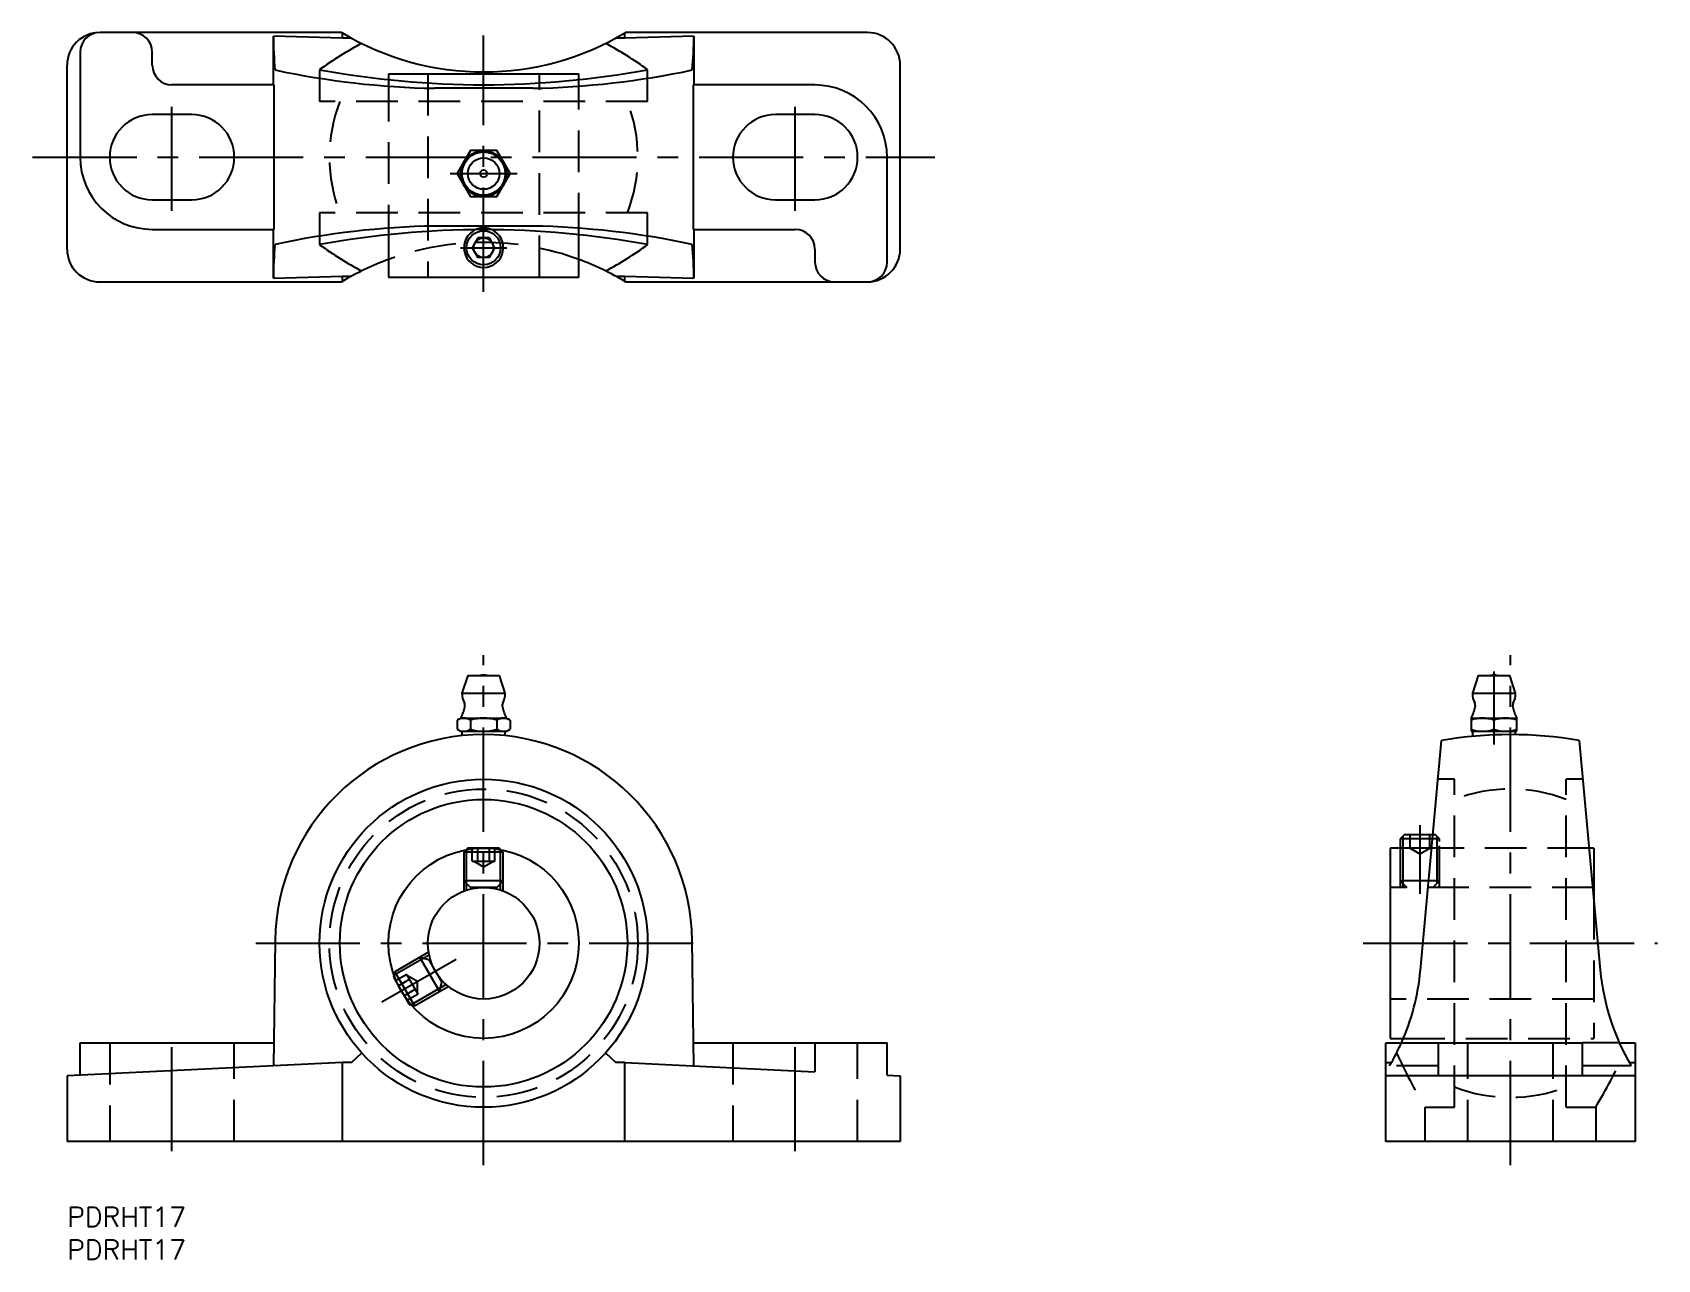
# Model space of a CAD drawing. Extents: x -5 to 242, y -8 to 179.
import ezdxf

# ---------------------------------------------------------------- set-up
doc = ezdxf.new("R2010")
doc.units = 0
doc.header["$LTSCALE"] = 0.5
doc.linetypes.add('CENTER', pattern=[50.8, 31.75, -6.35, 6.35, -6.35])
doc.linetypes.add('DASHED', pattern=[19.05, 12.7, -6.35])
for name, color, linetype in [('MSM_CENTER', 1, 'CENTER'), ('MSM_CONTINUOUS', 7, 'CONTINUOUS'), ('MSM_DASHED', 4, 'DASHED'), ('MSM_NARROW', 5, 'CONTINUOUS'), ('MSM_PART_NUMBER', 7, 'CONTINUOUS')]:
    doc.layers.add(name, color=color, linetype=linetype)
doc.styles.get("Standard").update_dxf_attribs({"font": 'txt.shx', "height": 3, "bigfont": 'bigfont.shx'})

msp = doc.modelspace()

# ---------------------------------------------------------------- linework, layer by layer
at = {"layer": 'MSM_CENTER'}
for p, q in [((63.5, 139.48), (63.5, 178.52)), ((16, 151.81), (16, 168.19)), ((111, 151.81), (111, 168.19)), ((-5.26, 160), (132.26, 160)), ((58.39, 157.5), (68.61, 157.5)), ((59.95, 146.2), (67.05, 146.2)), ((63.5, 6.39), (63.5, 84.1)), ((220, 6.39), (220, 84.1)), ((217.5, 81.61), (217.5, 70.5)), ((206.2, 58.18), (206.2, 47.73)), ((28.77, 40.2), (98.23, 40.2)), ((197.58, 40.2), (242.42, 40.2)), ((48, 31.25), (59.31, 37.78)), ((16, 8.5), (16, 26.5)), ((111, 8.5), (111, 26.5))]:
    msp.add_line(p, q, dxfattribs=at)
at = {"layer": 'MSM_CONTINUOUS'}
for p, q in [((41.87, 179), (5, 179)), ((42, 178.14), (31.45, 178.43)), ((31.45, 171), (31.45, 178.43)), ((42, 178.14), (42, 178.92)), ((85, 178.14), (85, 178.92)), ((95.55, 178.43), (85, 178.14)), ((122, 179), (85.13, 179)), ((95.55, 178.43), (95.55, 171)), ((2, 176), (2, 160)), ((13, 174), (13, 176)), ((43.36, 178.14), (42, 178.14)), ((85, 178.14), (83.64, 178.14)), ((0, 146), (0, 174)), ((127, 146), (127, 174)), ((31.5, 171), (16, 171)), ((31.5, 171), (31.5, 149)), ((49, 172.7), (78, 172.7)), ((49, 172.7), (49, 171.81)), ((78, 171.81), (78, 172.7)), ((114, 171), (95.5, 171)), ((95.5, 149), (95.5, 171)), ((70.99, 170.5), (56.01, 170.5)), ((19, 166.5), (13, 166.5)), ((114, 166.5), (108, 166.5)), ((61.48, 161), (59.46, 157.5)), ((65.52, 161), (61.48, 161)), ((67.54, 157.5), (65.52, 161)), ((125, 144), (125, 160)), ((59.46, 157.5), (61.48, 154)), ((65.52, 154), (67.54, 157.5)), ((61.48, 154), (65.52, 154)), ((13, 153.5), (19, 153.5)), ((108, 153.5), (114, 153.5)), ((13, 149), (31.5, 149)), ((31.45, 141.57), (31.45, 149)), ((70.99, 149.5), (56.01, 149.5)), ((95.5, 149), (111, 149)), ((95.55, 149), (95.55, 141.57)), ((49, 148.19), (49, 141.7)), ((62.63, 147.7), (61.77, 146.2)), ((61.77, 146.2), (62.63, 144.7)), ((64.37, 147.7), (62.63, 147.7)), ((65.23, 146.2), (64.37, 147.7)), ((64.37, 144.7), (65.23, 146.2)), ((78, 141.7), (78, 148.19)), ((64.37, 144.7), (62.63, 144.7)), ((114, 146), (114, 144)), ((31.45, 141.57), (42, 141.86)), ((42, 141.08), (42, 141.86)), ((42, 141.86), (43.36, 141.86)), ((49, 141.7), (78, 141.7)), ((83.64, 141.86), (85, 141.86)), ((85, 141.08), (85, 141.86)), ((85, 141.86), (95.55, 141.57)), ((5, 141), (41.87, 141)), ((85.13, 141), (122, 141)), ((61.1, 81), (60.2, 78.3)), ((61.1, 81), (65.9, 81)), ((66.8, 78.3), (65.9, 81)), ((215.1, 81), (214.2, 78.3)), ((215.1, 81), (219.9, 81)), ((220.8, 78.3), (219.9, 81)), ((60.2, 78.3), (66.8, 78.3)), ((214.2, 78.3), (220.8, 78.3)), ((60, 74.5), (59.7, 74.32)), ((60, 74.5), (67, 74.5)), ((67.3, 74.32), (67, 74.5)), ((214, 74.5), (214, 72.5)), ((214, 74.5), (221, 74.5)), ((221, 72.5), (221, 74.5)), ((59.46, 74.19), (59.46, 72.81)), ((59.7, 72.68), (60, 72.5)), ((60, 72.5), (67, 72.5)), ((60.2, 72.5), (60.2, 71.83)), ((61.48, 74.19), (61.48, 72.81)), ((65.52, 74.19), (65.52, 72.81)), ((66.8, 71.83), (66.8, 72.5)), ((67, 72.5), (67.3, 72.68)), ((67.54, 74.19), (67.54, 72.81)), ((214, 72.5), (221, 72.5)), ((214.2, 72.5), (214.2, 71.73)), ((217.5, 74.19), (217.5, 72.81)), ((220.8, 71.99), (220.8, 72.5)), ((206.29, 36.12), (209.5, 71.1)), ((230.5, 71.1), (233.71, 36.12)), ((61.11, 54.7), (60.87, 54.46)), ((65.89, 54.7), (61.11, 54.7)), ((66.13, 54.46), (65.89, 54.7)), ((208, 54.7), (201.7, 54.7)), ((201.7, 54.7), (201.7, 25.7)), ((203.81, 56.7), (203.2, 56.09)), ((203.2, 56.09), (203.2, 54.7)), ((208.12, 56.09), (203.2, 56.09)), ((208.18, 56.7), (203.81, 56.7)), ((232.7, 54.7), (232, 54.7)), ((232.7, 54.7), (232.7, 47.1)), ((31.7, 40.61), (31.45, 21.5)), ((95.55, 21.5), (95.3, 40.61)), ((49.84, 35.34), (49.75, 35.02)), ((49.75, 35.02), (52.14, 30.88)), ((52.14, 30.88), (52.46, 30.8)), ((2, 25), (31.5, 25)), ((2, 20.1), (2, 25)), ((95.5, 25), (125, 25)), ((114, 25), (114, 20.62)), ((125, 20.1), (125, 25)), ((201, 25), (231, 25)), ((201, 10), (201, 25)), ((201.7, 25.7), (203.68, 25.7)), ((231, 20), (231, 25)), ((236.63, 25), (239, 25)), ((239, 25), (239, 10)), ((43.36, 22), (44.91, 23.49)), ((82.09, 23.49), (83.64, 22)), ((42, 22), (0, 20)), ((0, 20), (0, 10)), ((42, 10), (42, 22)), ((43.36, 22), (42, 22)), ((85, 22), (83.64, 22)), ((85, 22), (114, 20.62)), ((85, 10), (85, 22)), ((125, 20.1), (127, 20)), ((127, 20), (127, 10)), ((239, 20), (201, 20)), ((238.43, 21.5), (231, 21.5)), ((238.14, 22), (239, 22)), ((127, 10), (0, 10)), ((239, 10), (201, 10))]:
    msp.add_line(p, q, dxfattribs=at)
for centre, radius in [((63.5, 157.5), 3.5), ((63.5, 157.5), 3.3), ((63.5, 157.5), 2.4), ((63.5, 157.5), 0.555), ((63.5, 146.2), 2.59), ((63.5, 146.2), 1.5), ((63.5, 40.2), 25), ((63.5, 40.2), 21.91), ((63.5, 40.2), 14.5), ((63.5, 40.2), 8.5)]:
    msp.add_circle(centre, radius, dxfattribs=at)
for centre, radius, start, end in [((5, 174), 5, 90, 180), ((5, 176), 3, 90, 180), ((10, 176), 3, 360, 90), ((89.45, 178.66), 58, 180.2227, 185.3067), ((63.5, 215), 42, 238.9973, 301.0027), ((37.55, 178.66), 58, 354.6933, 359.7773), ((122, 174), 5, 0, 90), ((73.64, 124.31), 60.32, 118.4484, 125.6308), ((53.36, 124.31), 60.32, 54.3692, 61.5516), ((16, 174), 3, 180, 270), ((58.53, 299.51), 129.04, 258.0018, 268.8807), ((63.5, 308.59), 137.55, 259.528, 280.472), ((68.47, 299.51), 129.04, 271.1193, 281.9982), ((114, 160), 11, 0, 90), ((13, 160), 6.5, 90, 270), ((19, 160), 6.5, 270, 90), ((108, 160), 6.5, 90, 270), ((114, 160), 6.5, 270, 90), ((13, 160), 11, 180, 270), ((58.53, 20.49), 129.04, 91.1193, 101.9982), ((63.5, 11.41), 137.55, 79.528, 100.472), ((63.5, 146.2), 3, 113.3759, 66.6241), ((68.47, 20.49), 129.04, 78.0018, 88.8807), ((111, 146), 3, 0, 90), ((89.45, 141.34), 58, 174.6933, 179.7773), ((73.64, 195.69), 60.32, 234.3692, 241.5516), ((53.36, 195.69), 60.32, 298.4484, 305.6308), ((37.55, 141.34), 58, 0.2227, 5.3067), ((5, 146), 5, 180, 270), ((63.5, 105), 42, 110.1963, 121.0027), ((63.5, 105), 42, 58.9973, 69.8037), ((117, 144), 3, 180, 270), ((122, 146), 5, 270, 0), ((122, 144), 3, 270, 0), ((63.5, 79.51), 1.59, 69.5582, 110.4418), ((217.5, 79.51), 1.59, 69.5582, 110.4418), ((63.5, 78.3), 3.3, 180, 207.4808), ((63.5, 78.3), 3.3, 332.5192, 360), ((217.5, 78.3), 3.3, 180, 207.4808), ((217.5, 78.3), 3.3, 332.5192, 360), ((60.47, 72.71), 1.79, 55.6158, 124.3842), ((54.76, 77.43), 6, 330.7697, 348.6668), ((59.86, 76.41), 0.8, 348.6668, 27.4808), ((63.5, 67.81), 6.69, 72.412, 107.588), ((66.53, 72.71), 1.79, 55.6158, 124.3842), ((67.14, 76.41), 0.8, 152.5192, 191.3332), ((72.24, 77.43), 6, 191.3332, 209.2303), ((208.76, 77.43), 6, 330.7697, 348.6668), ((215.75, 69.45), 5.05, 69.7438, 110.2562), ((213.86, 76.41), 0.8, 348.6668, 27.4808), ((219.25, 69.45), 5.05, 69.7438, 110.2562), ((221.14, 76.41), 0.8, 152.5192, 191.3332), ((226.24, 77.43), 6, 191.3332, 209.2303), ((63.5, 40.2), 31.8, 0.7438, 179.2562), ((60.47, 74.29), 1.79, 235.6158, 304.3842), ((63.5, 79.19), 6.69, 252.412, 287.588), ((66.53, 74.29), 1.79, 235.6158, 304.3842), ((220, 10), 62, 80.2497, 99.7503), ((215.75, 77.55), 5.05, 249.7438, 290.2562), ((219.25, 77.55), 5.05, 249.7438, 290.2562), ((171.44, 39.31), 35, 335.8633, 354.764), ((268.56, 39.31), 35, 185.236, 210.5957)]:
    msp.add_arc(centre, radius, start, end, dxfattribs=at)
at = {"layer": 'MSM_DASHED'}
for p, q in [((38.5, 173.33), (38.5, 168.5)), ((49, 171.81), (49, 148.19)), ((55, 172.7), (55, 141.7)), ((72, 141.7), (72, 172.7)), ((78, 148.19), (78, 171.81)), ((88.5, 168.5), (88.5, 173.33)), ((88.5, 168.5), (38.5, 168.5)), ((88.5, 151.5), (38.5, 151.5)), ((38.5, 151.5), (38.5, 146.67)), ((88.5, 146.67), (88.5, 151.5)), ((211.5, 65.2), (208.96, 65.2)), ((211.5, 15.2), (211.5, 65.2)), ((228.5, 15.2), (228.5, 65.2)), ((231.04, 65.2), (228.5, 65.2)), ((61.77, 52.7), (61.77, 54.7)), ((62.63, 52.7), (62.63, 54.7)), ((64.37, 52.7), (64.37, 54.7)), ((65.23, 52.7), (65.23, 54.7)), ((203.2, 54.7), (203.2, 48.7)), ((203.61, 54.7), (203.61, 48.7)), ((204.7, 54.7), (204.7, 56.7)), ((204.7, 54.7), (206.2, 53.83)), ((206.2, 53.83), (207.7, 54.7)), ((207.7, 54.7), (207.7, 56.7)), ((232, 54.7), (208, 54.7)), ((209.2, 56.09), (208.12, 56.09)), ((208.59, 56.7), (208.18, 56.7)), ((209.2, 56.09), (208.59, 56.7)), ((208.79, 56.49), (208.79, 55.7)), ((208.79, 55.7), (208.79, 48.7)), ((209.2, 55.7), (209.2, 56.09)), ((209.2, 48.7), (209.2, 55.7)), ((60.87, 54.46), (60.5, 54.09)), ((66.5, 54.09), (60.5, 54.09)), ((60.5, 54.09), (60.5, 48.15)), ((60.91, 48.29), (60.91, 54.47)), ((61.77, 52.7), (65.23, 52.7)), ((62, 52.7), (63.5, 51.83)), ((63.5, 51.83), (65, 52.7)), ((66.09, 48.29), (66.09, 54.47)), ((66.5, 54.09), (66.13, 54.46)), ((66.5, 48.15), (66.5, 54.09)), ((66.5, 49.7), (60.5, 49.7)), ((60.5, 49.7), (61.5, 48.7)), ((65.5, 48.7), (66.5, 49.7)), ((203.2, 49.7), (204.2, 48.7)), ((209.2, 49.7), (203.2, 49.7)), ((208.2, 48.7), (209.2, 49.7)), ((65.5, 48.7), (61.5, 48.7)), ((232.7, 48.7), (201.7, 48.7)), ((232.7, 47.1), (232.7, 25.7)), ((55.19, 38.4), (49.85, 35.31)), ((55.11, 38.82), (49.97, 35.85)), ((53.77, 38.05), (56.77, 32.85)), ((55.14, 37.68), (53.77, 38.05)), ((55.14, 37.68), (57.14, 34.22)), ((49.97, 35.85), (49.84, 35.34)), ((49.97, 35.85), (52.97, 30.66)), ((51.81, 35.45), (50.08, 34.45)), ((52.24, 34.7), (50.51, 33.7)), ((53.54, 32.45), (51.81, 35.45)), ((53.42, 34.38), (51.92, 35.25)), ((53.11, 33.2), (51.38, 32.2)), ((53.54, 32.45), (51.81, 31.45)), ((57.79, 33.91), (52.44, 30.82)), ((52.97, 30.66), (58.11, 33.63)), ((53.42, 32.65), (53.42, 34.38)), ((56.77, 32.85), (57.14, 34.22)), ((52.46, 30.8), (52.97, 30.66)), ((232.7, 31.7), (201.7, 31.7)), ((6.5, 25), (6.5, 10)), ((25.5, 10), (25.5, 25)), ((101.5, 25), (101.5, 10)), ((120.5, 10), (120.5, 25)), ((203.68, 25.7), (232.7, 25.7)), ((209, 25), (209, 20)), ((213.5, 10), (213.5, 25)), ((226.5, 10), (226.5, 25)), ((236.63, 25), (231, 25)), ((201, 22), (201.86, 22)), ((209, 21.5), (201.57, 21.5)), ((207, 10), (207, 15.2)), ((207, 15.2), (211.5, 15.2)), ((228.5, 15.2), (233, 15.2)), ((233, 15.2), (233, 10))]:
    msp.add_line(p, q, dxfattribs=at)
msp.add_circle((63.5, 40.2), 23.5, dxfattribs=at)
for centre, radius, start, end in [((63.5, 160), 23.5, 158.7952, 201.2048), ((63.5, 160), 23.5, 338.7952, 21.2048), ((63.5, 146.2), 3, 66.6241, 113.3759), ((63.5, 105), 42, 69.8037, 110.1963), ((220, 40.2), 23.5, 68.7952, 111.2048), ((171.44, 39.31), 35, 329.4043, 335.8633), ((275.71, 56.46), 80.15, 204.2903, 210.9834), ((164.29, 56.46), 80.15, 329.0166, 335.7097), ((220, 40.2), 23.5, 248.7952, 291.2048)]:
    msp.add_arc(centre, radius, start, end, dxfattribs=at)
at = {"layer": 'MSM_NARROW'}
for p, q in [((60.91, 54.47), (60.91, 54.49)), ((66.09, 54.47), (66.09, 54.49)), ((203.61, 56.49), (203.61, 54.7)), ((49.85, 35.31), (49.83, 35.3)), ((52.44, 30.82), (52.42, 30.81))]:
    msp.add_line(p, q, dxfattribs=at)

# ---------------------------------------------------------------- texts
at = {"layer": 'MSM_PART_NUMBER'}
for p in [(0, -3), (0, -8)]:
    msp.add_text('PDRHT17', height=3, dxfattribs=at).set_placement(p)

doc.saveas('drawing.dxf')
